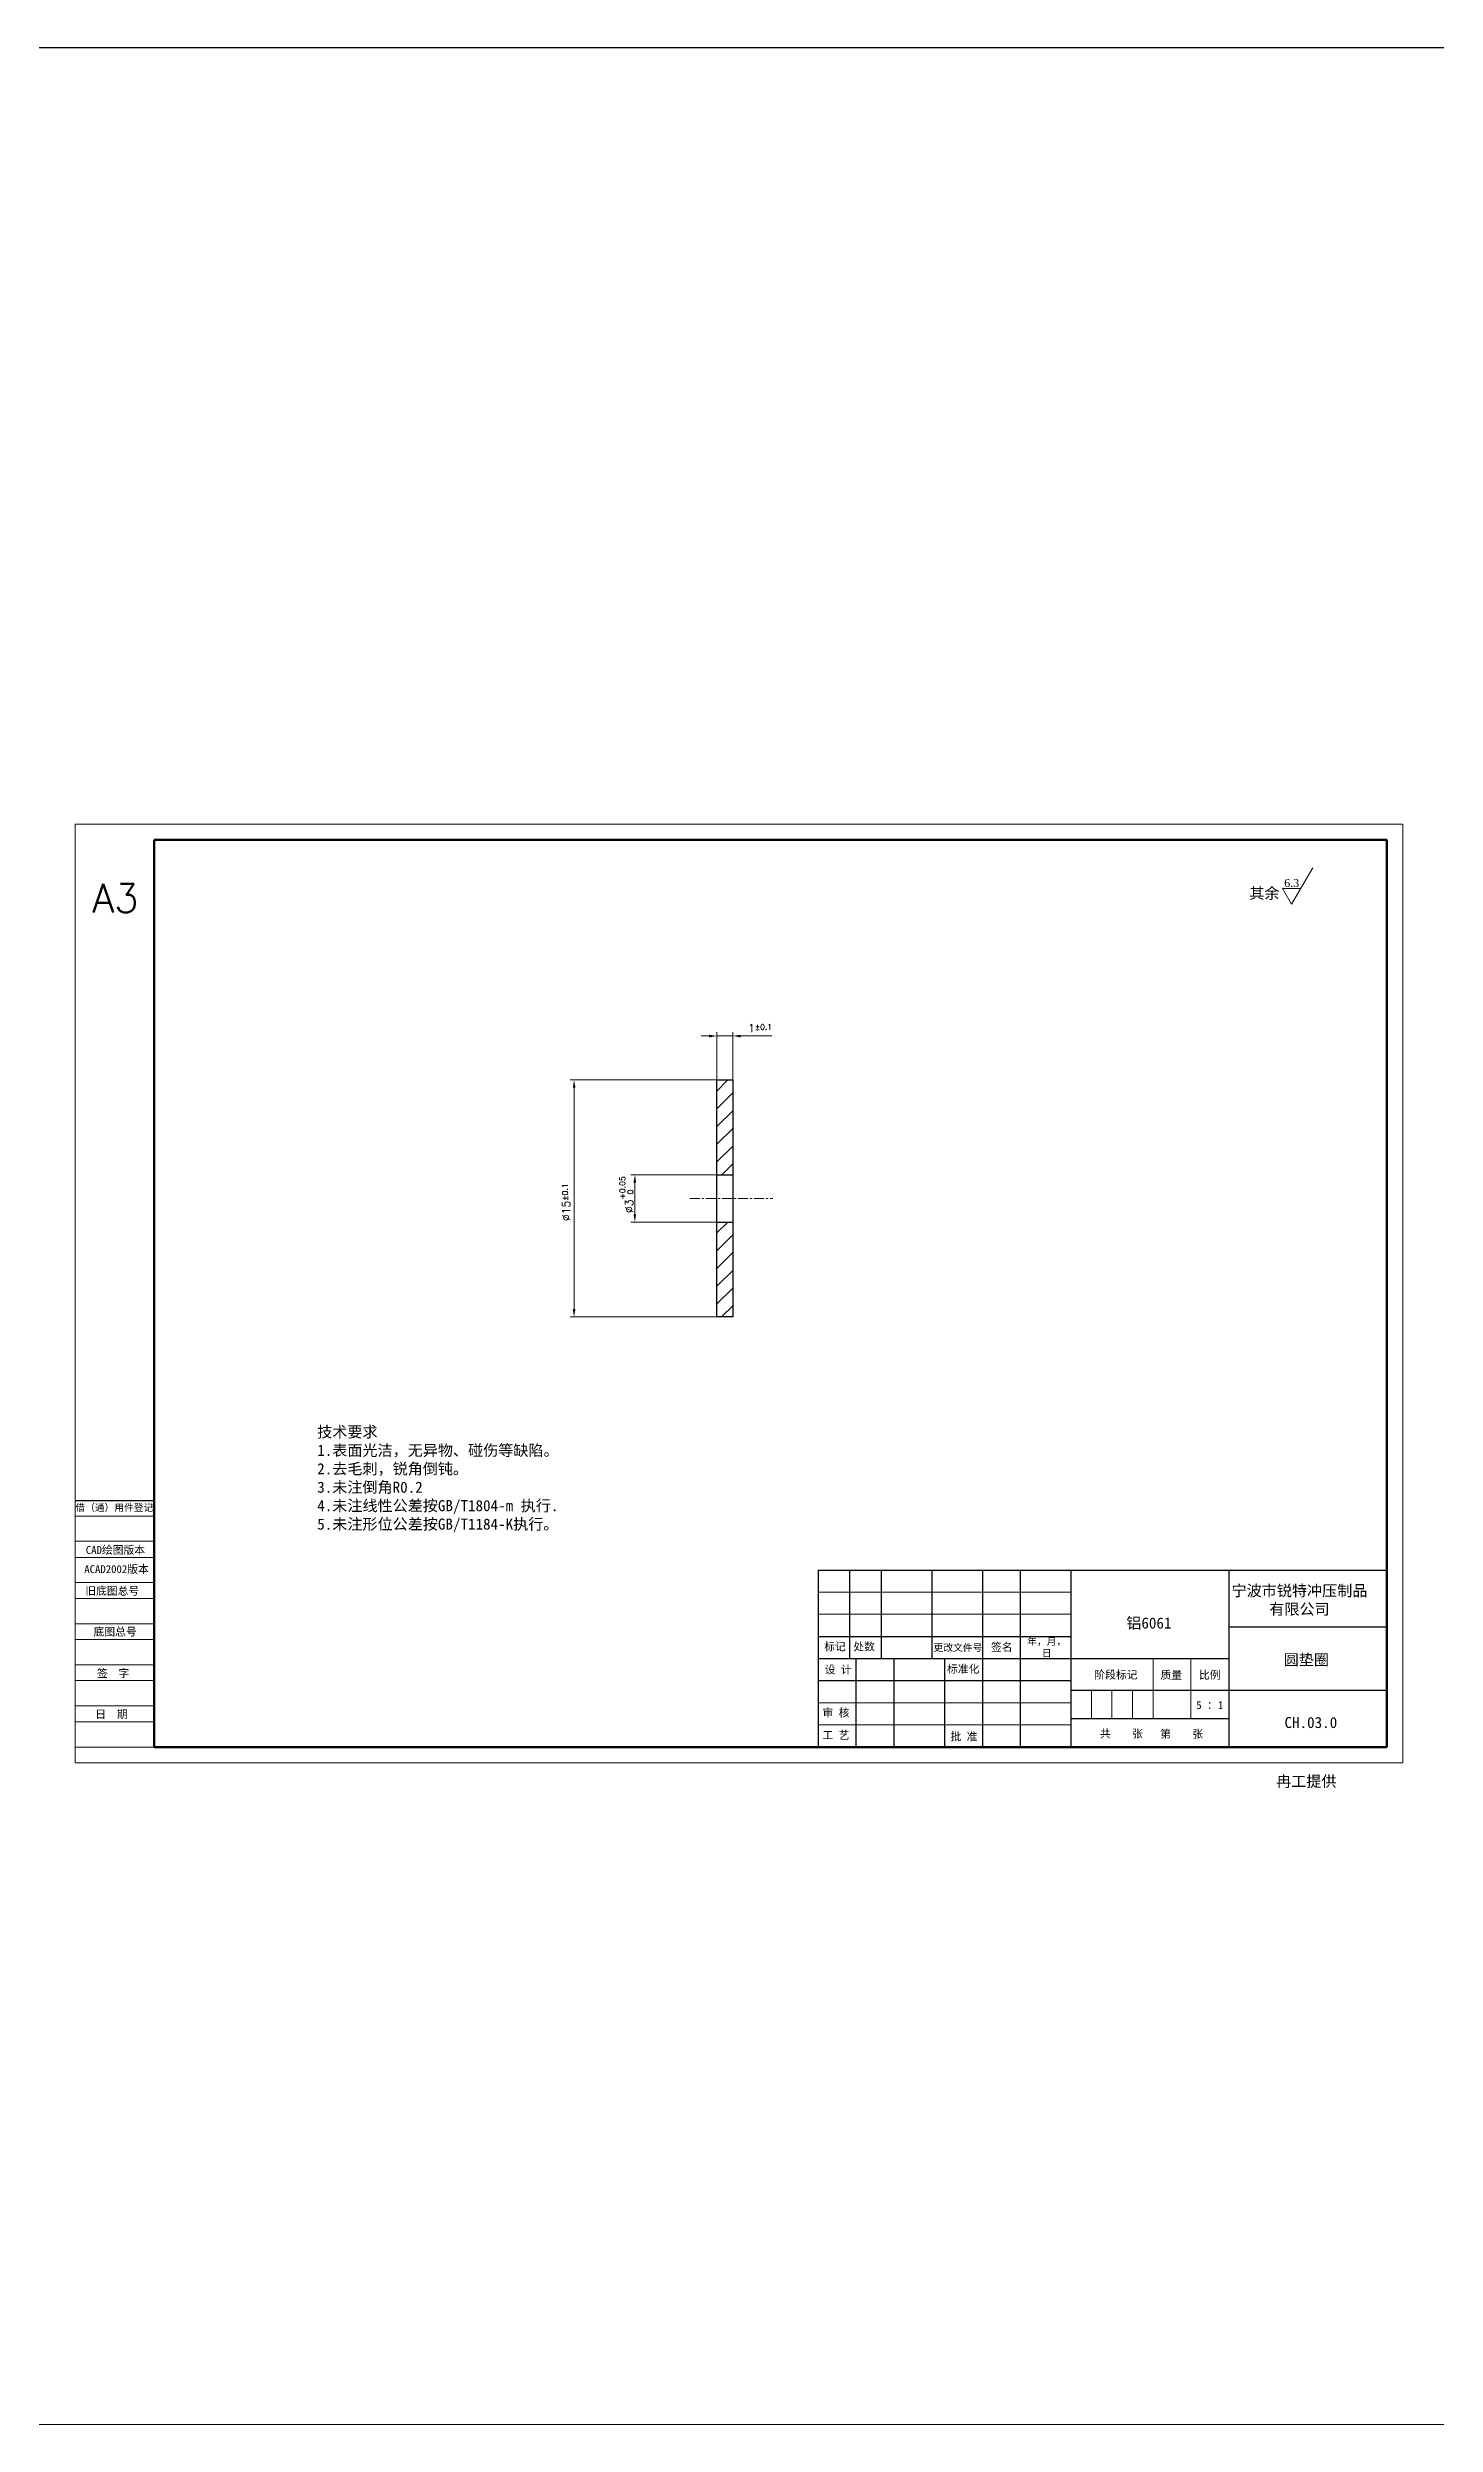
# Model space of a CAD drawing. Header units: millimetres. Extents: x 2881 to 4175, y 614 to 1733.
# Drawn here: x 3153.9 to 3241.7, y 1272 to 1422.4 of the extents above; entities that cross this region are included whole.
import ezdxf

# ---------------------------------------------------------------- set-up
doc = ezdxf.new("R2010")
doc.units = ezdxf.units.MM
doc.linetypes.add('CENTER', pattern=[50.8, 31.75, -6.35, 6.35, -6.35])
for name, color, linetype, lineweight in [('中心线', 1, 'CENTER', 9), ('填充', 3, 'Continuous', 9), ('实线', 7, 'Continuous', 25), ('尺寸标注', 2, 'Continuous', 9), ('引导线', 6, 'Continuous', 9), ('文本', 3, 'Continuous', 15), ('粗实线', 9, 'Continuous', 50)]:
    doc.layers.add(name, color=color, linetype=linetype, lineweight=lineweight)
doc.styles.add('st', font='txt.shx')
doc.styles.get("Standard").update_dxf_attribs({"font": 'simfang.ttf'})
doc.dimstyles.new('st0.2', dxfattribs={"dimscale": 0.2, "dimtxt": 2.5, "dimasz": 2.5, "dimexe": 1.25, "dimexo": 0, "dimtad": 1, "dimtoh": 1, "dimdec": 3, "dimdsep": 46, "dimtxsty": 'st', "dimcen": 0, "dimclrd": 256, "dimclre": 256, "dimclrt": 256, "dimadec": 4, "dimazin": 2, "dimtfac": 1, "dimtdec": 3, "dimtmove": 0, "dimatfit": 1, "dimfxl": 1, "dimlwd": -1, "dimlwe": -1, "dimarcsym": 0})

# ---------------------------------------------------------------- blocks, each defined once
blk = doc.blocks.new('*D17')
at = {"layer": 'Defpoints', "color": 0, "ltscale": 0.2, "transparency": 16777216}
for p in [(3196.21, 1351.08), (3191.02, 1348.08), (3196.21, 1348.08)]:
    blk.add_point(p, dxfattribs=at)
at = {"layer": '尺寸标注', "ltscale": 0.2, "transparency": 16777216}
for p, q in [((3196.21, 1351.08), (3190.77, 1351.08)), ((3191.02, 1350.58), (3191.02, 1348.58)), ((3196.21, 1348.08), (3190.77, 1348.08))]:
    blk.add_line(p, q, dxfattribs=at)
for points in [[(3190.93, 1350.58), (3191.1, 1350.58), (3191.02, 1351.08)], [(3190.93, 1348.58), (3191.1, 1348.58), (3191.02, 1348.08)]]:
    blk.add_solid(points, dxfattribs=at)
at = {"layer": '尺寸标注', "ltscale": 0.2, "transparency": 16777216, "insert": (3190.48, 1349.82), "char_height": 0.5, "attachment_point": 5, "rotation": 90, "style": 'st'}
blk.add_mtext('%%c3{}{\\H0.71x;\\C3;\\S+0.05^  0;}', dxfattribs=at)
blk = doc.blocks.new('*D18')
at = {"layer": 'Defpoints', "color": 0, "ltscale": 0.2, "transparency": 16777216}
for p in [(3196.21, 1357.08), (3187.17, 1342.08), (3196.21, 1342.08)]:
    blk.add_point(p, dxfattribs=at)
at = {"layer": '尺寸标注', "ltscale": 0.2, "transparency": 16777216}
for p, q in [((3196.21, 1357.08), (3186.92, 1357.08)), ((3187.17, 1356.58), (3187.17, 1342.58)), ((3196.21, 1342.08), (3186.92, 1342.08))]:
    blk.add_line(p, q, dxfattribs=at)
for points in [[(3187.09, 1356.58), (3187.26, 1356.58), (3187.17, 1357.08)], [(3187.09, 1342.58), (3187.26, 1342.58), (3187.17, 1342.08)]]:
    blk.add_solid(points, dxfattribs=at)
at = {"layer": '尺寸标注', "ltscale": 0.2, "transparency": 16777216, "insert": (3186.67, 1349.34), "char_height": 0.5, "attachment_point": 5, "rotation": 90, "style": 'st'}
blk.add_mtext('%%c15{}{\\A0;{\\H1.5x;}{\\A2;\\H0.71x;\\C3;%%p0.1}}', dxfattribs=at)
blk = doc.blocks.new('*D19')
at = {"layer": 'Defpoints', "color": 0, "ltscale": 0.2, "transparency": 16777216}
for p in [(3197.21, 1359.86), (3196.21, 1357.08), (3197.21, 1357.08)]:
    blk.add_point(p, dxfattribs=at)
at = {"layer": '尺寸标注', "ltscale": 0.2, "transparency": 16777216}
for p, q in [((3195.71, 1359.86), (3195.21, 1359.86)), ((3196.21, 1357.08), (3196.21, 1360.11)), ((3196.21, 1359.86), (3197.21, 1359.86)), ((3197.21, 1357.08), (3197.21, 1360.11)), ((3197.71, 1359.86), (3199.68, 1359.86))]:
    blk.add_line(p, q, dxfattribs=at)
for points in [[(3195.71, 1359.94), (3195.71, 1359.77), (3196.21, 1359.86)], [(3197.71, 1359.94), (3197.71, 1359.77), (3197.21, 1359.86)]]:
    blk.add_solid(points, dxfattribs=at)
at = {"layer": '尺寸标注', "ltscale": 0.2, "transparency": 16777216, "insert": (3198.94, 1360.36), "char_height": 0.5, "attachment_point": 5, "style": 'st'}
blk.add_mtext('1{}{\\A0;{\\H1.5x;}{\\A2;\\H0.71x;\\C3;%%p0.1}}', dxfattribs=at)

msp = doc.modelspace()

# ---------------------------------------------------------------- hatches: boundary and pattern name
at = {"layer": '填充', "ltscale": 0.2}
h = msp.add_hatch(dxfattribs=at)
h.set_pattern_fill('LINE', color=256, scale=0.25, angle=45)
h.paths.add_polyline_path([(3197.2064, 1357.0799), (3196.2064, 1357.0799), (3196.2064, 1351.0799), (3197.2064, 1351.0799)])
h.paths.add_polyline_path([(3197.2064, 1348.0799), (3196.2064, 1348.0799), (3196.2064, 1342.0799), (3197.2064, 1342.0799)])

# ---------------------------------------------------------------- linework, layer by layer
at = {"layer": '中心线', "ltscale": 0.02}
msp.add_line((3194.5, 1349.5799), (3199.7437, 1349.5799), dxfattribs=at)
at = {"layer": '实线', "ltscale": 0.2}
for p, q in [((2881.3645, 1422.4052), (4175.2181, 1422.4052)), ((3196.2064, 1349.5799), (3196.2064, 1357.0799)), ((3196.2064, 1357.0799), (3197.2064, 1357.0799)), ((3197.2064, 1357.0799), (3197.2064, 1342.0799)), ((3196.2064, 1351.0799), (3197.2064, 1351.0799)), ((3196.2064, 1342.0799), (3196.2064, 1349.5799)), ((3196.2064, 1348.0799), (3197.2064, 1348.0799)), ((3197.2064, 1342.0799), (3196.2064, 1342.0799))]:
    msp.add_line(p, q, dxfattribs=at)
at = {"layer": '实线'}
for p, q in [((3155.601, 1330.4682), (3160.601, 1330.4682)), ((3160.601, 1314.8682), (3160.601, 1326.0682)), ((3160.601, 1326.0682), (3160.601, 1314.8682)), ((3202.601, 1326.0682), (3238.601, 1326.0682)), ((3202.6048, 1326.0682), (3202.6048, 1314.8682)), ((3204.6048, 1326.0682), (3204.6048, 1320.4682)), ((3206.6048, 1326.0682), (3206.6048, 1320.4682)), ((3209.8048, 1326.0682), (3209.8048, 1320.4682)), ((3213.0048, 1326.0682), (3213.0048, 1314.8682)), ((3215.4048, 1326.0682), (3215.4048, 1314.8682)), ((3218.6048, 1326.0682), (3218.6048, 1314.8682)), ((3228.601, 1326.0682), (3228.601, 1314.8682)), ((3228.601, 1322.4682), (3238.601, 1322.4682)), ((3202.601, 1321.8682), (3218.6048, 1321.8682)), ((3202.601, 1320.4682), (3218.6048, 1320.4682)), ((3202.601, 1319.0682), (3218.6048, 1319.0682)), ((3205.0048, 1320.4682), (3205.0048, 1314.8682)), ((3207.4048, 1320.4682), (3207.4048, 1314.8682)), ((3210.6048, 1320.4682), (3210.6048, 1314.8682)), ((3218.6048, 1320.4682), (3228.601, 1320.4682)), ((3218.6048, 1318.4682), (3238.601, 1318.4682)), ((3218.6048, 1316.6682), (3228.601, 1316.6682)), ((3202.601, 1314.8682), (3238.601, 1314.8682))]:
    msp.add_line(p, q, dxfattribs=at)
at = {"layer": '尺寸标注', "ltscale": 0.2}
msp.add_line((2982.3372, 1272.0006), (3424.9232, 1272.0006), dxfattribs=at)
at = {"layer": '引导线'}
for p, q in [((3155.601, 1373.2682), (3239.601, 1373.2682)), ((3155.601, 1313.8682), (3155.601, 1373.2682)), ((3239.601, 1313.8682), (3239.601, 1373.2682)), ((3160.601, 1329.4682), (3155.601, 1329.4682)), ((3160.601, 1327.9003), (3155.601, 1327.9003)), ((3160.601, 1326.8682), (3155.601, 1326.8682)), ((3160.601, 1325.2682), (3155.601, 1325.2682)), ((3160.601, 1324.2682), (3155.601, 1324.2682)), ((3202.601, 1324.6682), (3218.6048, 1324.6682)), ((3160.601, 1322.6682), (3155.601, 1322.6682)), ((3202.601, 1323.2682), (3218.6048, 1323.2682)), ((3160.601, 1321.6682), (3155.601, 1321.6682)), ((3160.601, 1320.0682), (3155.601, 1320.0682)), ((3160.601, 1319.0682), (3155.601, 1319.0682)), ((3202.601, 1317.6682), (3218.6048, 1317.6682)), ((3160.601, 1317.4682), (3155.601, 1317.4682)), ((3160.601, 1316.4682), (3155.601, 1316.4682)), ((3202.601, 1316.2682), (3218.6048, 1316.2682)), ((3160.601, 1314.8682), (3155.601, 1314.8682)), ((3155.601, 1313.8682), (3239.601, 1313.8682))]:
    msp.add_line(p, q, dxfattribs=at)
at = {"layer": '文本'}
for p, q in [((3232.5734, 1368.193), (3233.9036, 1370.497)), ((3233.1554, 1369.201), (3231.9914, 1369.201)), ((3231.9914, 1369.201), (3232.5734, 1368.193))]:
    msp.add_line(p, q, dxfattribs=at)
at = {"layer": '文本', "ltscale": 0.2}
for p, q in [((3223.801, 1320.4682), (3223.801, 1316.6682)), ((3226.201, 1320.4682), (3226.201, 1316.6682)), ((3219.901, 1318.4682), (3219.901, 1316.6682)), ((3221.201, 1318.4682), (3221.201, 1316.6682)), ((3222.501, 1318.4682), (3222.501, 1316.6682))]:
    msp.add_line(p, q, dxfattribs=at)
at = {"layer": '粗实线'}
for p, q in [((3160.601, 1314.8682), (3160.601, 1372.2682)), ((3160.601, 1372.2682), (3238.601, 1372.2682)), ((3238.601, 1314.8682), (3238.601, 1372.2682)), ((3160.601, 1314.8682), (3238.601, 1314.8682))]:
    msp.add_line(p, q, dxfattribs=at)

# ---------------------------------------------------------------- texts
at = {"layer": '实线', "ltscale": 0.2, "insert": (3156.6894, 1369.4793), "char_height": 1.8, "width": 5, "attachment_point": 1, "style": 'st'}
msp.add_mtext('A3', dxfattribs=at)
at = {"layer": '实线', "char_height": 0.7, "attachment_point": 5}
for s, insert, width in [('宁波市锐特冲压制品\\P有限公司', (3233.0654, 1324.1397), 12.63596), ('铝6061', (3223.5395, 1322.6766), 7.8742), ('圆垫圈', (3233.501, 1320.3526), 12.63596), ('CH.03.0', (3233.7886, 1316.4131), 9.2005), ('冉工提供', (3233.501, 1312.6591), 12.63596)]:
    msp.add_mtext(s, dxfattribs=dict(at, insert=insert, width=width))
at = {"layer": '文本'}
for s, insert, char_height, width, attachment_point in [('其余', (3230.8472, 1368.466), 0.7, 12.63596, 8), ('{\\fTimes New Roman|b0|i0|c0|p18;6.3}', (3232.1032, 1369.7899), 0.5, 2.92, 1), ('技术要求\\P1.表面光洁，无异物、碰伤等缺陷。\\P2.去毛刺，锐角倒钝。\\P3.未注倒角R0.2\\P4.未注线性公差按GB/T1804-m 执行.\\P5.未注形位公差按GB/T1184-K执行。', (3170.9199, 1331.8057), 0.7, 17.90296, 4)]:
    msp.add_mtext(s, dxfattribs=dict(at, insert=insert, char_height=char_height, width=width, attachment_point=attachment_point))
at = {"layer": '文本', "ltscale": 0.2, "attachment_point": 5}
for s, insert, char_height, width in [('借（通）用件登记', (3158.0835, 1329.9893), 0.44, 10.22572), ('CAD绘图版本', (3158.1546, 1327.3071), 0.5, 15.159404), ('ACAD2002版本', (3158.2231, 1326.0929), 0.5, 11.701904), ('旧底图总号', (3157.9525, 1324.7201), 0.5, 13.237686), ('底图总号', (3158.1312, 1322.1337), 0.5, 2.90232), ('标记', (3203.6779, 1321.1999), 0.5, 2.90232), ('处数', (3205.5218, 1321.1955), 0.5, 2.90232), ('更改文件号', (3211.4613, 1321.1293), 0.44, 6.437633), ('签名', (3214.2342, 1321.1612), 0.5, 2.90232), ('年，月，日', (3217.0727, 1321.1569), 0.44, 2.90232), ('签  字', (3158.0091, 1319.5015), 0.5, 2.90232), ('设 计', (3203.8824, 1319.7361), 0.5, 2.90232), ('标准化', (3211.7952, 1319.7816), 0.5, 2.90232), ('阶段标记', (3221.4564, 1319.4107), 0.5, 2.90232), ('质量', (3224.959, 1319.399), 0.5, 2.90232), ('比例', (3227.3932, 1319.399), 0.5, 2.90232), ('5 ：1', (3227.3904, 1317.5119), 0.5, 2.90232), ('日  期', (3157.8974, 1316.914), 0.5, 2.90232), ('审 核', (3203.7457, 1317.0081), 0.5, 2.90232), ('工 艺', (3203.7378, 1315.5985), 0.5, 2.90232), ('批 准', (3211.8408, 1315.5052), 0.5, 2.90232), ('共    张', (3221.8024, 1315.6842), 0.5, 2.90232), ('第    张', (3225.6157, 1315.6662), 0.5, 2.90232)]:
    msp.add_mtext(s, dxfattribs=dict(at, insert=insert, char_height=char_height, width=width))

# ---------------------------------------------------------------- dimensions: what is measured, and where the dimension line sits
at = {"layer": '尺寸标注', "ltscale": 0.2}
dim = msp.add_linear_dim(base=(3197.2064, 1359.8575), p1=(3196.2064, 1357.0799), p2=(3197.2064, 1357.0799), text='<>{}{\\A0;{\\H1.5x;}{\\A2;\\H0.71x;\\C3;%%p0.1}}', dimstyle='st0.2', override={"dimtp": 0.1, "dimtm": 0.1, "dimtdec": 3, "dimtzin": 8}, dxfattribs=at)
dim.commit()
dim.dimension.update_dxf_attribs({"geometry": '*D19', "text_midpoint": (3198.9418, 1359.8575), "dimtype": 160})
for base, p1, p2, text, override, picture, middle in [((3187.1747, 1342.0799), (3196.2064, 1357.0799), (3196.2064, 1342.0799), '%%c<>{}{\\A0;{\\H1.5x;}{\\A2;\\H0.71x;\\C3;%%p0.1}}', {"dimtp": 0.1, "dimtm": 0.1, "dimtdec": 3, "dimtzin": 8}, '*D18', (3187.1747, 1349.3365)), ((3191.0174, 1348.0799), (3196.2064, 1351.0799), (3196.2064, 1348.0799), '%%c<>{}{\\H0.71x;\\C3;\\S+0.05^  0;}', {"dimtp": 0.05, "dimtm": 0, "dimtdec": 3, "dimtzin": 8}, '*D17', (3191.0174, 1349.8166))]:
    dim = msp.add_linear_dim(base=base, p1=p1, p2=p2, angle=90, text=text, dimstyle='st0.2', override=override, dxfattribs=at)
    dim.commit()
    dim.dimension.update_dxf_attribs({"geometry": picture, "text_midpoint": middle, "dimtype": 160})

doc.saveas('drawing.dxf')
